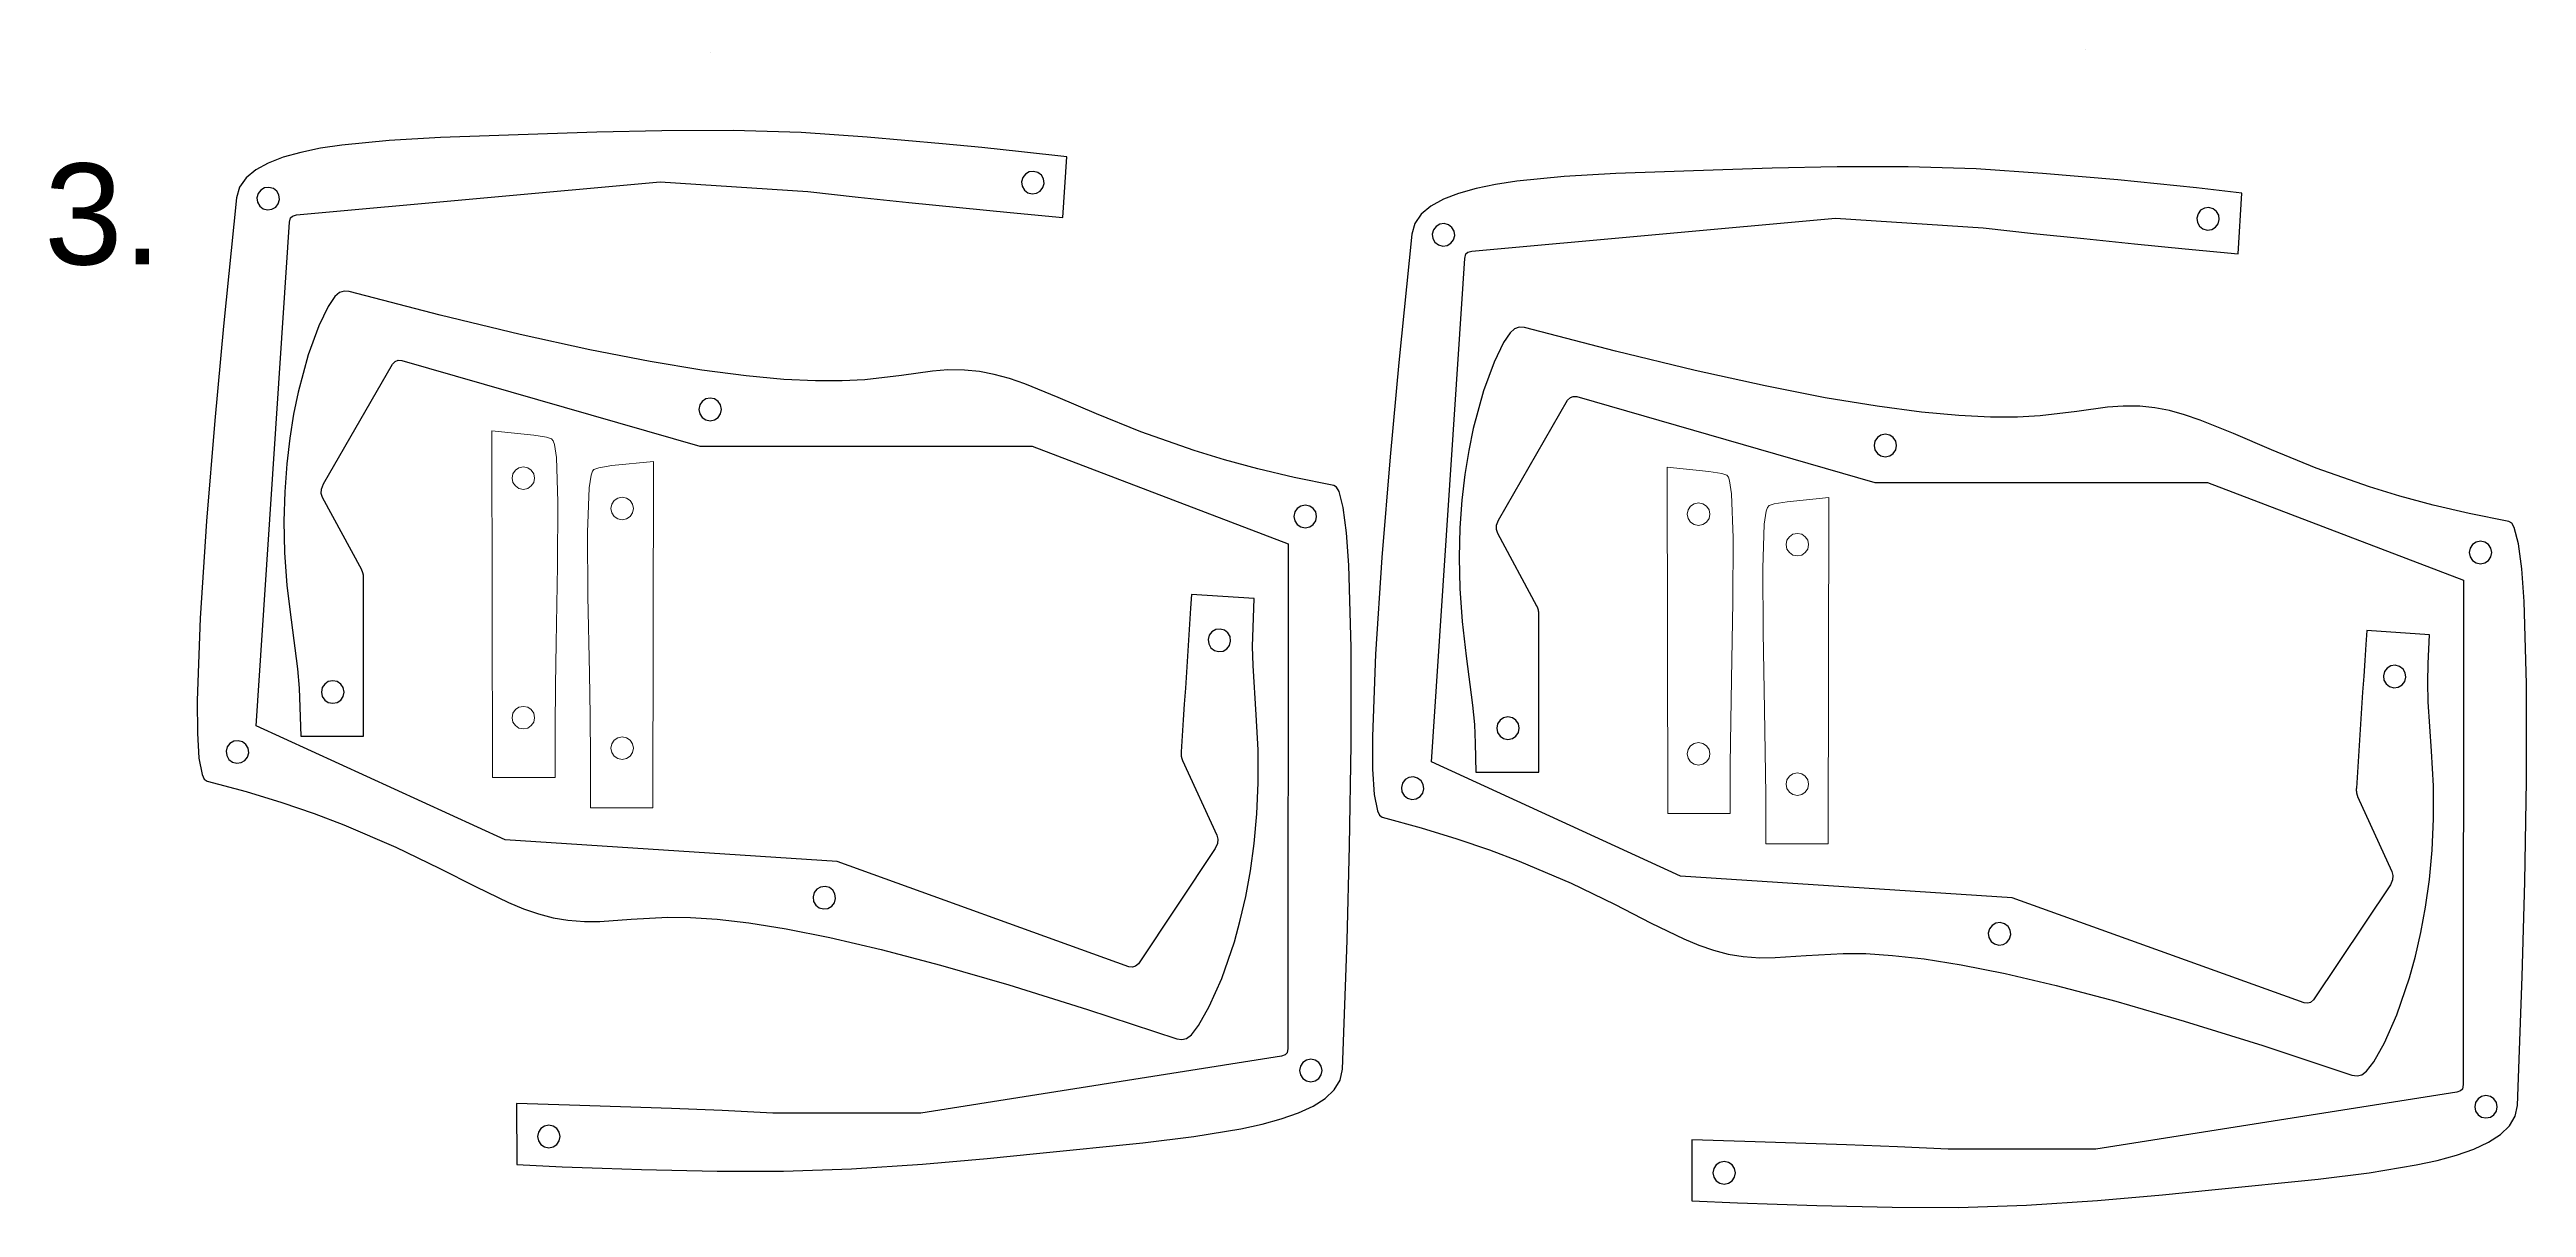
# Model space of a CAD drawing. Extents: x -227 to 340, y 12 to 493.
# Drawn here: x -226.5 to 141, y 12.5 to 184.4 of the extents above; entities that cross this region are included whole.
import ezdxf

# ---------------------------------------------------------------- set-up
doc = ezdxf.new("R2010")
doc.units = 0
doc.header["$MEASUREMENT"] = 0
doc.layers.get('0').update_dxf_attribs({"lineweight": 25, "true_color": 0xffffff})
doc.layers.add('Layer 1', color=7, linetype='BYLAYER', lineweight=5, true_color=0xffffff)
doc.styles.add('textstyle4', font='')
doc.styles.get('textstyle4').set_extended_font_data('Nimbus Sans [UKWN]')

msp = doc.modelspace()

# ---------------------------------------------------------------- linework, layer by layer
for p, q in [((-189.26, 169.15), (-191.85, 168.43)), ((-186.35, 169.75), (-189.26, 169.15)), ((-183.17, 170.23), (-186.35, 169.75)), ((-176.15, 170.93), (-183.17, 170.23)), ((-168.52, 171.36), (-176.15, 170.93)), ((-152.66, 171.92), (-168.52, 171.36)), ((-145.33, 172.17), (-152.66, 171.92)), ((-135.68, 172.37), (-145.33, 172.17)), ((-125.12, 172.39), (-135.68, 172.37)), ((-115.02, 172.08), (-125.12, 172.39)), ((-105.2, 171.41), (-115.02, 172.08)), ((-94.03, 170.43), (-105.2, 171.41)), ((-88.2, 169.85), (-94.03, 170.43)), ((-82.33, 169.25), (-88.2, 169.85)), ((-75.6, 168.49), (-82.33, 169.25)), ((-82.33, 169.25), (-82.33, 169.25)), ((-195.95, 166.55), (-197.38, 165.35)), ((-194.1, 167.57), (-195.95, 166.55)), ((-191.85, 168.43), (-194.1, 167.57)), ((-82.13, 165.41), (-82.3, 164.77)), ((-81.74, 165.92), (-82.13, 165.41)), ((-81.18, 166.24), (-81.74, 165.92)), ((-80.52, 166.33), (-81.18, 166.24)), ((-79.88, 166.16), (-80.52, 166.33)), ((-79.37, 165.76), (-79.88, 166.16)), ((-79.05, 165.21), (-79.37, 165.76)), ((-76.18, 159.46), (-75.6, 168.49)), ((-1.77, 165.55), (-8.79, 164.86)), ((5.87, 165.99), (-1.77, 165.55)), ((21.73, 166.55), (5.87, 165.99)), ((29.06, 166.8), (21.73, 166.55)), ((38.7, 167), (29.06, 166.8)), ((49.27, 167.02), (38.7, 167)), ((59.36, 166.71), (49.27, 167.02)), ((69.18, 166.03), (59.36, 166.71)), ((80.35, 165.05), (69.18, 166.03)), ((-198.78, 162.39), (-200.72, 143.35)), ((-198.33, 163.98), (-198.78, 162.39)), ((-197.38, 165.35), (-198.33, 163.98)), ((-195.58, 163.03), (-195.76, 162.39)), ((-195.76, 162.39), (-195.67, 161.73)), ((-195.67, 161.73), (-195.34, 161.17)), ((-195.19, 163.54), (-195.58, 163.03)), ((-194.63, 163.86), (-195.19, 163.54)), ((-193.98, 163.95), (-194.63, 163.86)), ((-193.33, 163.77), (-193.98, 163.95)), ((-192.83, 163.38), (-193.33, 163.77)), ((-192.5, 162.83), (-192.83, 163.38)), ((-192.59, 161.53), (-192.42, 162.17)), ((-192.42, 162.17), (-192.5, 162.83)), ((-192.42, 162.17), (-192.42, 162.17)), ((-189.89, 159.85), (-135.93, 164.77)), ((-135.93, 164.77), (-114.02, 163.34)), ((-114.02, 163.34), (-106.54, 162.5)), ((-106.54, 162.5), (-99.04, 161.71)), ((-82.3, 164.77), (-82.21, 164.11)), ((-82.21, 164.11), (-81.89, 163.56)), ((-81.89, 163.56), (-81.38, 163.16)), ((-81.38, 163.16), (-80.74, 162.99)), ((-80.74, 162.99), (-80.08, 163.08)), ((-80.08, 163.08), (-79.53, 163.4)), ((-79.53, 163.4), (-79.14, 163.91)), ((-79.14, 163.91), (-78.96, 164.55)), ((-78.96, 164.55), (-79.05, 165.21)), ((-78.96, 164.55), (-78.96, 164.55)), ((-19.71, 162.19), (-21.57, 161.17)), ((-17.47, 163.06), (-19.71, 162.19)), ((-14.87, 163.78), (-17.47, 163.06)), ((-11.97, 164.37), (-14.87, 163.78)), ((-8.79, 164.86), (-11.97, 164.37)), ((86.19, 164.48), (80.35, 165.05)), ((92.05, 163.87), (86.19, 164.48)), ((98.78, 163.11), (92.05, 163.87)), ((92.05, 163.87), (92.05, 163.87)), ((98.2, 154.09), (98.78, 163.11)), ((-195.86, 84.02), (-190.93, 158.78)), ((-195.34, 161.17), (-194.84, 160.78)), ((-194.84, 160.78), (-194.2, 160.61)), ((-194.2, 160.61), (-193.54, 160.7)), ((-193.54, 160.7), (-192.98, 161.02)), ((-192.98, 161.02), (-192.59, 161.53)), ((-190.93, 158.78), (-190.78, 159.43)), ((-190.78, 159.43), (-190.47, 159.69)), ((-190.47, 159.69), (-189.89, 159.85)), ((-99.04, 161.71), (-91.53, 160.96)), ((-91.53, 160.96), (-84.02, 160.22)), ((-84.02, 160.22), (-76.18, 159.46)), ((-23.95, 158.6), (-24.4, 157.02)), ((-22.99, 159.98), (-23.95, 158.6)), ((-21.57, 161.17), (-22.99, 159.98)), ((-20.8, 158.16), (-21.2, 157.66)), ((-20.25, 158.49), (-20.8, 158.16)), ((-19.59, 158.58), (-20.25, 158.49)), ((-18.95, 158.4), (-19.59, 158.58)), ((-18.44, 158.01), (-18.95, 158.4)), ((-15.51, 154.48), (38.46, 159.4)), ((38.46, 159.4), (60.36, 157.96)), ((92.26, 160.04), (92.08, 159.4)), ((92.08, 159.4), (92.17, 158.74)), ((92.17, 158.74), (92.49, 158.18)), ((92.65, 160.55), (92.26, 160.04)), ((92.49, 158.18), (93, 157.79)), ((93.2, 160.87), (92.65, 160.55)), ((93.86, 160.96), (93.2, 160.87)), ((94.5, 160.78), (93.86, 160.96)), ((95.01, 160.39), (94.5, 160.78)), ((94.85, 158.03), (95.25, 158.54)), ((95.33, 159.84), (95.01, 160.39)), ((95.25, 158.54), (95.42, 159.18)), ((95.42, 159.18), (95.33, 159.84)), ((95.42, 159.18), (95.42, 159.18)), ((-24.4, 157.02), (-26.34, 137.97)), ((-21.2, 157.66), (-21.37, 157.02)), ((-21.37, 157.02), (-21.28, 156.36)), ((-21.28, 156.36), (-20.96, 155.8)), ((-20.96, 155.8), (-20.45, 155.41)), ((-20.45, 155.41), (-19.81, 155.24)), ((-19.81, 155.24), (-19.15, 155.32)), ((-19.15, 155.32), (-18.6, 155.65)), ((-18.6, 155.65), (-18.2, 156.16)), ((-18.12, 157.46), (-18.44, 158.01)), ((-18.2, 156.16), (-18.03, 156.8)), ((-18.03, 156.8), (-18.12, 157.46)), ((-18.03, 156.8), (-18.03, 156.8)), ((-16.09, 154.32), (-15.51, 154.48)), ((60.36, 157.96), (67.84, 157.12)), ((67.84, 157.12), (75.34, 156.34)), ((75.34, 156.34), (82.85, 155.59)), ((82.85, 155.59), (90.37, 154.85)), ((90.37, 154.85), (98.2, 154.09)), ((93, 157.79), (93.64, 157.62)), ((93.64, 157.62), (94.3, 157.71)), ((94.3, 157.71), (94.85, 158.03)), ((-21.48, 78.65), (-16.55, 153.41)), ((-16.55, 153.41), (-16.39, 154.06)), ((-16.39, 154.06), (-16.09, 154.32)), ((-184.2, 147.74), (-185.19, 146.28)), ((-183.53, 148.34), (-184.2, 147.74)), ((-182.84, 148.55), (-183.53, 148.34)), ((-182.07, 148.49), (-182.84, 148.55)), ((-168.57, 144.98), (-182.07, 148.49)), ((-200.72, 143.35), (-202.02, 129.33)), ((-186.58, 143.38), (-188.14, 139.1)), ((-185.19, 146.28), (-186.58, 143.38)), ((-156.72, 142.12), (-168.57, 144.98)), ((-146.38, 139.84), (-156.72, 142.12)), ((-137.43, 138.1), (-146.38, 139.84)), ((-10.8, 140.91), (-12.19, 138.01)), ((-9.82, 142.37), (-10.8, 140.91)), ((-9.15, 142.97), (-9.82, 142.37)), ((-8.45, 143.18), (-9.15, 142.97)), ((-7.69, 143.12), (-8.45, 143.18)), ((5.81, 139.61), (-7.69, 143.12)), ((-188.14, 139.1), (-189.66, 133.52)), ((-185.91, 119.92), (-175.66, 137.72)), ((-175.66, 137.72), (-175.24, 138.12)), ((-175.24, 138.12), (-174.83, 138.28)), ((-174.83, 138.28), (-174.27, 138.25)), ((-174.27, 138.25), (-130.06, 125.52)), ((-129.73, 136.82), (-137.43, 138.1)), ((-123.17, 135.95), (-129.73, 136.82)), ((-100.12, 136.04), (-105.56, 135.39)), ((-95.54, 136.68), (-100.12, 136.04)), ((-93.24, 136.84), (-95.54, 136.68)), ((-90.77, 136.83), (-93.24, 136.84)), ((-88.56, 136.61), (-90.77, 136.83)), ((-86.35, 136.18), (-88.56, 136.61)), ((-84.11, 135.56), (-86.35, 136.18)), ((-26.34, 137.97), (-27.63, 123.96)), ((-12.19, 138.01), (-13.76, 133.73)), ((17.67, 136.75), (5.81, 139.61)), ((28.01, 134.47), (17.67, 136.75)), ((-189.66, 133.52), (-190.33, 130.26)), ((-129.17, 132.53), (-129.7, 132.17)), ((-128.52, 132.66), (-129.17, 132.53)), ((-127.87, 132.53), (-128.52, 132.66)), ((-127.34, 132.17), (-127.87, 132.53)), ((-117.6, 135.43), (-123.17, 135.95)), ((-112.89, 135.21), (-117.6, 135.43)), ((-108.92, 135.21), (-112.89, 135.21)), ((-105.56, 135.39), (-108.92, 135.21)), ((-81.81, 134.77), (-84.11, 135.56)), ((-76.86, 132.76), (-81.81, 134.77)), ((-71.21, 130.33), (-76.86, 132.76)), ((-13.76, 133.73), (-15.28, 128.15)), ((-11.53, 114.54), (-1.28, 132.34)), ((-1.28, 132.34), (-0.86, 132.75)), ((-0.86, 132.75), (-0.45, 132.91)), ((-0.45, 132.91), (0.11, 132.88)), ((0.11, 132.88), (44.33, 120.14)), ((36.96, 132.72), (28.01, 134.47)), ((44.65, 131.45), (36.96, 132.72)), ((-202.02, 129.33), (-203.24, 114.38)), ((-190.33, 130.26), (-190.9, 126.71)), ((-130.06, 131.64), (-130.2, 130.99)), ((-130.2, 130.99), (-130.06, 130.34)), ((-130.2, 130.99), (-130.2, 130.99)), ((-129.7, 132.17), (-130.06, 131.64)), ((-130.06, 130.34), (-129.7, 129.8)), ((-129.7, 129.8), (-129.17, 129.45)), ((-129.17, 129.45), (-128.52, 129.31)), ((-128.52, 129.31), (-127.87, 129.45)), ((-127.87, 129.45), (-127.34, 129.8)), ((-126.98, 131.64), (-127.34, 132.17)), ((-127.34, 129.8), (-126.98, 130.34)), ((-126.85, 130.99), (-126.98, 131.64)), ((-126.98, 130.34), (-126.85, 130.99)), ((-64.59, 127.64), (-71.21, 130.33)), ((51.22, 130.58), (44.65, 131.45)), ((56.79, 130.06), (51.22, 130.58)), ((61.49, 129.83), (56.79, 130.06)), ((65.46, 129.84), (61.49, 129.83)), ((68.83, 130.02), (65.46, 129.84)), ((74.27, 130.67), (68.83, 130.02)), ((78.85, 131.31), (74.27, 130.67)), ((81.14, 131.47), (78.85, 131.31)), ((83.62, 131.46), (81.14, 131.47)), ((85.83, 131.24), (83.62, 131.46)), ((88.03, 130.81), (85.83, 131.24)), ((90.27, 130.19), (88.03, 130.81)), ((92.58, 129.4), (90.27, 130.19)), ((97.53, 127.39), (92.58, 129.4)), ((-190.9, 126.71), (-191.35, 122.88)), ((-130.06, 125.52), (-80.71, 125.52)), ((-80.71, 125.52), (-42.74, 111.02)), ((-56.7, 124.86), (-64.59, 127.64)), ((-15.28, 128.15), (-15.94, 124.89)), ((44.32, 126.27), (44.19, 125.62)), ((44.19, 125.62), (44.32, 124.96)), ((44.19, 125.62), (44.19, 125.62)), ((44.68, 126.8), (44.32, 126.27)), ((44.32, 124.96), (44.68, 124.43)), ((45.21, 127.16), (44.68, 126.8)), ((45.86, 127.29), (45.21, 127.16)), ((46.52, 127.16), (45.86, 127.29)), ((47.05, 126.8), (46.52, 127.16)), ((47.41, 126.27), (47.05, 126.8)), ((47.05, 124.43), (47.41, 124.96)), ((47.54, 125.62), (47.41, 126.27)), ((47.41, 124.96), (47.54, 125.62)), ((103.17, 124.96), (97.53, 127.39)), ((-191.35, 122.88), (-191.64, 118.76)), ((-52.19, 123.49), (-56.7, 124.86)), ((-47.26, 122.16), (-52.19, 123.49)), ((-41.87, 120.88), (-47.26, 122.16)), ((-27.63, 123.96), (-28.86, 109.01)), ((-16.52, 121.34), (-16.96, 117.51)), ((-15.94, 124.89), (-16.52, 121.34)), ((44.68, 124.43), (45.21, 124.07)), ((45.21, 124.07), (45.86, 123.94)), ((45.86, 123.94), (46.52, 124.07)), ((46.52, 124.07), (47.05, 124.43)), ((109.8, 122.27), (103.17, 124.96)), ((117.69, 119.49), (109.8, 122.27)), ((-191.64, 118.76), (-191.75, 114.38)), ((-186.21, 118.51), (-186.2, 119.14)), ((-186.01, 117.91), (-186.21, 118.51)), ((-186.2, 119.14), (-185.91, 119.92)), ((-180.21, 107.16), (-186.01, 117.91)), ((-35.99, 119.7), (-41.87, 120.88)), ((-35.57, 119.45), (-35.99, 119.7)), ((-35.2, 118.8), (-35.57, 119.45)), ((-34.57, 116.4), (-35.2, 118.8)), ((44.33, 120.14), (93.67, 120.14)), ((93.67, 120.14), (131.64, 105.64)), ((122.2, 118.12), (117.69, 119.49)), ((127.13, 116.78), (122.2, 118.12)), ((-203.24, 114.38), (-204.19, 100.01)), ((-191.75, 114.38), (-191.65, 109.74)), ((-41.75, 115.75), (-41.88, 115.09)), ((-41.88, 115.09), (-41.75, 114.44)), ((-41.88, 115.09), (-41.88, 115.09)), ((-41.39, 116.28), (-41.75, 115.75)), ((-41.75, 114.44), (-41.39, 113.91)), ((-40.85, 116.64), (-41.39, 116.28)), ((-40.2, 116.77), (-40.85, 116.64)), ((-39.55, 116.64), (-40.2, 116.77)), ((-39.02, 116.28), (-39.55, 116.64)), ((-38.66, 115.75), (-39.02, 116.28)), ((-39.02, 113.91), (-38.66, 114.44)), ((-38.53, 115.09), (-38.66, 115.75)), ((-38.66, 114.44), (-38.53, 115.09)), ((-34.09, 112.68), (-34.57, 116.4)), ((-16.96, 117.51), (-17.26, 113.39)), ((-11.82, 113.77), (-11.53, 114.54)), ((132.52, 115.51), (127.13, 116.78)), ((138.4, 114.32), (132.52, 115.51)), ((138.81, 114.08), (138.4, 114.32)), ((139.19, 113.43), (138.81, 114.08)), ((-42.74, 111.02), (-42.77, 36.1)), ((-41.39, 113.91), (-40.85, 113.55)), ((-40.85, 113.55), (-40.2, 113.42)), ((-40.2, 113.42), (-39.55, 113.55)), ((-39.55, 113.55), (-39.02, 113.91)), ((-33.74, 107.85), (-34.09, 112.68)), ((-17.26, 113.39), (-17.37, 109.01)), ((-11.82, 113.14), (-11.82, 113.77)), ((-11.63, 112.54), (-11.82, 113.14)), ((-5.83, 101.79), (-11.63, 112.54)), ((132.64, 110.37), (132.51, 109.72)), ((133, 110.91), (132.64, 110.37)), ((133.53, 111.26), (133, 110.91)), ((134.18, 111.4), (133.53, 111.26)), ((134.83, 111.26), (134.18, 111.4)), ((135.36, 110.91), (134.83, 111.26)), ((135.72, 110.37), (135.36, 110.91)), ((135.86, 109.72), (135.72, 110.37)), ((139.81, 111.02), (139.19, 113.43)), ((140.29, 107.31), (139.81, 111.02)), ((-191.65, 109.74), (-191.31, 104.85)), ((-180.2, 107.13), (-180.21, 107.16)), ((-180.19, 107.1), (-180.2, 107.13)), ((-180.18, 107.07), (-180.19, 107.1)), ((-180.16, 107.04), (-180.18, 107.07)), ((-180.15, 107.01), (-180.16, 107.04)), ((-180.14, 106.98), (-180.15, 107.01)), ((-180.13, 106.96), (-180.14, 106.98)), ((-180.12, 106.93), (-180.13, 106.96)), ((-180.11, 106.9), (-180.12, 106.93)), ((-180.09, 106.87), (-180.11, 106.9)), ((-180.08, 106.84), (-180.09, 106.87)), ((-180.07, 106.81), (-180.08, 106.84)), ((-180.06, 106.78), (-180.07, 106.81)), ((-180.05, 106.75), (-180.06, 106.78)), ((-180.04, 106.72), (-180.05, 106.75)), ((-180.03, 106.69), (-180.04, 106.72)), ((-180.02, 106.66), (-180.03, 106.69)), ((-180.01, 106.62), (-180.02, 106.66)), ((-180, 106.59), (-180.01, 106.62)), ((-180, 106.55), (-180, 106.59)), ((-33.39, 95.61), (-33.74, 107.85)), ((-28.86, 109.01), (-29.8, 94.64)), ((-17.37, 109.01), (-17.27, 104.37)), ((132.51, 109.72), (132.64, 109.07)), ((132.51, 109.72), (132.51, 109.72)), ((132.64, 109.07), (133, 108.54)), ((133, 108.54), (133.53, 108.18)), ((133.53, 108.18), (134.18, 108.05)), ((134.18, 108.05), (134.83, 108.18)), ((134.83, 108.18), (135.36, 108.54)), ((135.36, 108.54), (135.72, 109.07)), ((135.72, 109.07), (135.86, 109.72)), ((140.64, 102.48), (140.29, 107.31)), ((-191.31, 104.85), (-190.7, 99.72)), ((-179.99, 106.51), (-180, 106.55)), ((-179.98, 106.47), (-179.99, 106.51)), ((-179.97, 106.42), (-179.98, 106.47)), ((-179.97, 106.38), (-179.97, 106.42)), ((-179.96, 106.33), (-179.97, 106.38)), ((-179.96, 106.28), (-179.96, 106.33)), ((-179.95, 106.22), (-179.96, 106.28)), ((-179.95, 106.17), (-179.95, 106.22)), ((-179.94, 106.11), (-179.95, 106.17)), ((-179.94, 106.05), (-179.94, 106.11)), ((-179.94, 105.98), (-179.94, 106.05)), ((-179.94, 105.91), (-179.94, 105.98)), ((-179.94, 103.54), (-179.94, 105.91)), ((-179.94, 101.16), (-179.94, 103.54)), ((-57.09, 103.51), (-57.23, 101.47)), ((-47.79, 102.9), (-57.09, 103.51)), ((-17.27, 104.37), (-16.93, 99.48)), ((131.64, 105.64), (131.62, 30.73)), ((-204.19, 100.01), (-204.63, 87.77)), ((-190.7, 99.72), (-189.75, 92.44)), ((-179.94, 98.79), (-179.94, 101.16)), ((-57.23, 101.47), (-57.38, 99.1)), ((-47.95, 98.61), (-47.79, 102.9)), ((-16.93, 99.48), (-16.32, 94.35)), ((-5.82, 101.76), (-5.83, 101.79)), ((-5.8, 101.73), (-5.82, 101.76)), ((-5.79, 101.7), (-5.8, 101.73)), ((-5.78, 101.67), (-5.79, 101.7)), ((-5.77, 101.64), (-5.78, 101.67)), ((-5.76, 101.61), (-5.77, 101.64)), ((-5.74, 101.58), (-5.76, 101.61)), ((-5.73, 101.56), (-5.74, 101.58)), ((-5.72, 101.53), (-5.73, 101.56)), ((-5.71, 101.5), (-5.72, 101.53)), ((-5.7, 101.47), (-5.71, 101.5)), ((-5.69, 101.44), (-5.7, 101.47)), ((-5.68, 101.41), (-5.69, 101.44)), ((-5.67, 101.38), (-5.68, 101.41)), ((-5.66, 101.35), (-5.67, 101.38)), ((-5.65, 101.32), (-5.66, 101.35)), ((-5.64, 101.28), (-5.65, 101.32)), ((-5.63, 101.25), (-5.64, 101.28)), ((-5.62, 101.21), (-5.63, 101.25)), ((-5.61, 101.18), (-5.62, 101.21)), ((-5.6, 101.14), (-5.61, 101.18)), ((-5.6, 101.09), (-5.6, 101.14)), ((-5.59, 101.05), (-5.6, 101.09)), ((-5.58, 101), (-5.59, 101.05)), ((-5.58, 100.96), (-5.58, 101)), ((-5.57, 100.91), (-5.58, 100.96)), ((-5.57, 100.85), (-5.57, 100.91)), ((-5.56, 100.8), (-5.57, 100.85)), ((-5.56, 100.74), (-5.56, 100.8)), ((-5.56, 100.68), (-5.56, 100.74)), ((-5.56, 100.61), (-5.56, 100.68)), ((-5.55, 100.54), (-5.56, 100.61)), ((-5.55, 98.17), (-5.55, 100.54)), ((141, 90.24), (140.64, 102.48)), ((-179.94, 96.41), (-179.94, 98.79)), ((-179.94, 94.04), (-179.94, 96.41)), ((-57.54, 96.72), (-57.69, 94.35)), ((-57.38, 99.1), (-57.54, 96.72)), ((-54.45, 97.45), (-54.62, 96.81)), ((-54.62, 96.81), (-54.53, 96.15)), ((-54.53, 96.15), (-54.21, 95.59)), ((-54.06, 97.95), (-54.45, 97.45)), ((-54.21, 95.59), (-53.7, 95.2)), ((-53.5, 98.28), (-54.06, 97.95)), ((-52.84, 98.37), (-53.5, 98.28)), ((-52.2, 98.19), (-52.84, 98.37)), ((-51.69, 97.8), (-52.2, 98.19)), ((-51.85, 95.44), (-51.46, 95.95)), ((-51.37, 97.25), (-51.69, 97.8)), ((-51.46, 95.95), (-51.28, 96.59)), ((-51.28, 96.59), (-51.37, 97.25)), ((-51.28, 96.59), (-51.28, 96.59)), ((-48.02, 95.8), (-47.95, 98.61)), ((-47.95, 92.94), (-48.02, 95.8)), ((-33.39, 81.21), (-33.39, 95.61)), ((-5.55, 95.79), (-5.55, 98.17)), ((-5.55, 93.42), (-5.55, 95.79)), ((117.16, 96.09), (117, 93.72)), ((117.29, 98.14), (117.16, 96.09)), ((126.6, 97.53), (117.29, 98.14)), ((126.43, 93.23), (126.6, 97.53)), ((-189.75, 92.44), (-189.5, 89.58)), ((-179.94, 91.66), (-179.94, 94.04)), ((-57.85, 91.98), (-58, 89.61)), ((-57.69, 94.35), (-57.85, 91.98)), ((-53.7, 95.2), (-53.06, 95.03)), ((-53.06, 95.03), (-52.4, 95.11)), ((-52.4, 95.11), (-51.85, 95.44)), ((-47.48, 85.61), (-47.95, 92.94)), ((-29.8, 94.64), (-30.25, 82.4)), ((-16.32, 94.35), (-15.37, 87.06)), ((-5.55, 91.04), (-5.55, 93.42)), ((117, 93.72), (116.85, 91.35)), ((119.94, 92.08), (119.76, 91.43)), ((120.33, 92.58), (119.94, 92.08)), ((120.88, 92.91), (120.33, 92.58)), ((121.54, 92.99), (120.88, 92.91)), ((122.18, 92.82), (121.54, 92.99)), ((122.69, 92.43), (122.18, 92.82)), ((123.01, 91.87), (122.69, 92.43)), ((126.37, 90.43), (126.43, 93.23)), ((-189.5, 89.58), (-189.38, 86.78)), ((-186.06, 89.67), (-186.19, 89.01)), ((-186.19, 89.01), (-186.06, 88.36)), ((-186.19, 89.01), (-186.19, 89.01)), ((-185.7, 90.2), (-186.06, 89.67)), ((-186.06, 88.36), (-185.7, 87.83)), ((-185.17, 90.56), (-185.7, 90.2)), ((-184.52, 90.69), (-185.17, 90.56)), ((-183.86, 90.56), (-184.52, 90.69)), ((-183.33, 90.2), (-183.86, 90.56)), ((-182.97, 89.67), (-183.33, 90.2)), ((-183.33, 87.83), (-182.97, 88.36)), ((-182.84, 89.01), (-182.97, 89.67)), ((-182.97, 88.36), (-182.84, 89.01)), ((-179.94, 89.29), (-179.94, 91.66)), ((-179.94, 86.91), (-179.94, 89.29)), ((-58, 89.61), (-58.16, 87.24)), ((-5.55, 88.66), (-5.55, 91.04)), ((-5.55, 86.29), (-5.55, 88.66)), ((116.69, 88.98), (116.54, 86.61)), ((116.85, 91.35), (116.69, 88.98)), ((119.76, 91.43), (119.85, 90.78)), ((119.85, 90.78), (120.17, 90.22)), ((120.17, 90.22), (120.68, 89.83)), ((120.68, 89.83), (121.32, 89.65)), ((121.32, 89.65), (121.98, 89.74)), ((121.98, 89.74), (122.54, 90.07)), ((122.54, 90.07), (122.93, 90.57)), ((122.93, 90.57), (123.1, 91.21)), ((123.1, 91.21), (123.01, 91.87)), ((123.1, 91.21), (123.1, 91.21)), ((126.43, 87.57), (126.37, 90.43)), ((141, 75.84), (141, 90.24)), ((-204.63, 87.77), (-204.6, 82.92)), ((-189.38, 86.78), (-189.26, 82.48)), ((-185.7, 87.83), (-185.17, 87.47)), ((-185.17, 87.47), (-184.52, 87.34)), ((-184.52, 87.34), (-183.86, 87.47)), ((-183.86, 87.47), (-183.33, 87.83)), ((-179.94, 84.53), (-179.94, 86.91)), ((-179.94, 82.48), (-179.94, 84.53)), ((-58.32, 84.87), (-58.47, 82.5)), ((-58.16, 87.24), (-58.32, 84.87)), ((-47.21, 80.45), (-47.48, 85.61)), ((-15.37, 87.06), (-15.11, 84.21)), ((-11.31, 84.83), (-11.67, 84.29)), ((-10.78, 85.18), (-11.31, 84.83)), ((-10.13, 85.32), (-10.78, 85.18)), ((-9.48, 85.18), (-10.13, 85.32)), ((-8.95, 84.83), (-9.48, 85.18)), ((-8.59, 84.29), (-8.95, 84.83)), ((-5.55, 83.91), (-5.55, 86.29)), ((116.54, 86.61), (116.38, 84.24)), ((126.91, 80.23), (126.43, 87.57)), ((-204.6, 82.92), (-204.37, 79.19)), ((-200.16, 80.87), (-200.33, 80.23)), ((-199.77, 81.38), (-200.16, 80.87)), ((-199.21, 81.7), (-199.77, 81.38)), ((-198.55, 81.79), (-199.21, 81.7)), ((-197.91, 81.62), (-198.55, 81.79)), ((-197.4, 81.22), (-197.91, 81.62)), ((-197.08, 80.67), (-197.4, 81.22)), ((-158.92, 67.07), (-195.86, 84.02)), ((-189.26, 82.48), (-179.94, 82.48)), ((-58.47, 82.5), (-58.63, 80.13)), ((-33.63, 66.2), (-33.39, 81.21)), ((-30.25, 82.4), (-30.22, 77.55)), ((-15.11, 84.21), (-15, 81.41)), ((-15, 81.41), (-14.88, 77.11)), ((-11.67, 84.29), (-11.8, 83.64)), ((-11.8, 83.64), (-11.67, 82.99)), ((-11.8, 83.64), (-11.8, 83.64)), ((-11.67, 82.99), (-11.31, 82.46)), ((-11.31, 82.46), (-10.78, 82.1)), ((-10.78, 82.1), (-10.13, 81.97)), ((-10.13, 81.97), (-9.48, 82.1)), ((-9.48, 82.1), (-8.95, 82.46)), ((-8.95, 82.46), (-8.59, 82.99)), ((-8.46, 83.64), (-8.59, 84.29)), ((-8.59, 82.99), (-8.46, 83.64)), ((-5.55, 81.54), (-5.55, 83.91)), ((-5.55, 79.16), (-5.55, 81.54)), ((116.23, 81.87), (116.07, 79.5)), ((116.38, 84.24), (116.23, 81.87)), ((-204.37, 79.19), (-203.9, 76.75)), ((-200.33, 80.23), (-200.24, 79.57)), ((-200.24, 79.57), (-199.92, 79.02)), ((-199.92, 79.02), (-199.41, 78.62)), ((-199.41, 78.62), (-198.77, 78.45)), ((-198.77, 78.45), (-198.11, 78.54)), ((-198.11, 78.54), (-197.56, 78.86)), ((-197.56, 78.86), (-197.17, 79.37)), ((-197.17, 79.37), (-196.99, 80.01)), ((-196.99, 80.01), (-197.08, 80.67)), ((-196.99, 80.01), (-196.99, 80.01)), ((-58.63, 80.13), (-58.63, 80.06)), ((-58.63, 80.06), (-58.63, 80)), ((-58.63, 80), (-58.63, 79.94)), ((-58.63, 79.94), (-58.63, 79.88)), ((-58.63, 79.88), (-58.63, 79.82)), ((-58.63, 79.82), (-58.63, 79.77)), ((-58.63, 79.77), (-58.63, 79.72)), ((-58.63, 79.72), (-58.63, 79.67)), ((-58.63, 79.67), (-58.62, 79.62)), ((-58.62, 79.62), (-58.62, 79.58)), ((-58.62, 79.58), (-58.62, 79.54)), ((-58.62, 79.54), (-58.61, 79.5)), ((-58.61, 79.5), (-58.6, 79.46)), ((-58.6, 79.46), (-58.6, 79.42)), ((-58.6, 79.42), (-58.59, 79.39)), ((-58.59, 79.39), (-58.58, 79.35)), ((-58.58, 79.35), (-58.58, 79.32)), ((-58.58, 79.32), (-58.57, 79.29)), ((-58.57, 79.29), (-58.56, 79.26)), ((-58.56, 79.26), (-58.55, 79.23)), ((-58.55, 79.23), (-58.54, 79.2)), ((-58.54, 79.2), (-58.53, 79.17)), ((-58.53, 79.17), (-58.52, 79.14)), ((-58.52, 79.14), (-58.51, 79.11)), ((-58.51, 79.11), (-58.5, 79.08)), ((-58.5, 79.08), (-58.49, 79.05)), ((-58.49, 79.05), (-58.48, 79.02)), ((-58.48, 79.02), (-58.47, 78.99)), ((-58.47, 78.99), (-58.46, 78.96)), ((-58.46, 78.96), (-58.45, 78.93)), ((-58.45, 78.93), (-58.44, 78.9)), ((-58.44, 78.9), (-58.43, 78.87)), ((-58.43, 78.87), (-53.35, 67.76)), ((-47.19, 75.55), (-47.21, 80.45)), ((-30.22, 77.55), (-29.98, 73.82)), ((15.46, 61.7), (-21.48, 78.65)), ((-5.55, 77.11), (-5.55, 79.16)), ((116.07, 79.5), (115.91, 77.13)), ((127.18, 75.08), (126.91, 80.23)), ((-203.9, 76.75), (-203.57, 76.08)), ((-203.57, 76.08), (-203.17, 75.8)), ((-203.17, 75.8), (-197.38, 74.23)), ((-197.38, 74.23), (-192.09, 72.61)), ((-47.39, 70.91), (-47.19, 75.55)), ((-29.98, 73.82), (-29.51, 71.38)), ((-25.77, 75.5), (-25.95, 74.86)), ((-25.95, 74.86), (-25.86, 74.2)), ((-25.86, 74.2), (-25.54, 73.64)), ((-25.38, 76.01), (-25.77, 75.5)), ((-25.54, 73.64), (-25.03, 73.25)), ((-24.83, 76.33), (-25.38, 76.01)), ((-24.17, 76.42), (-24.83, 76.33)), ((-23.53, 76.24), (-24.17, 76.42)), ((-23.02, 75.85), (-23.53, 76.24)), ((-23.17, 73.49), (-22.78, 74)), ((-22.7, 75.3), (-23.02, 75.85)), ((-22.78, 74), (-22.61, 74.64)), ((-22.61, 74.64), (-22.7, 75.3)), ((-22.61, 74.64), (-22.61, 74.64)), ((-14.88, 77.11), (-5.55, 77.11)), ((115.76, 74.69), (115.75, 74.63)), ((115.75, 74.63), (115.75, 74.56)), ((115.75, 74.56), (115.75, 74.51)), ((115.75, 74.51), (115.75, 74.45)), ((115.75, 74.45), (115.75, 74.4)), ((115.75, 74.4), (115.75, 74.34)), ((115.75, 74.34), (115.76, 74.3)), ((115.91, 77.13), (115.76, 74.76)), ((115.76, 74.76), (115.76, 74.69)), ((115.76, 74.3), (115.76, 74.25)), ((115.76, 74.25), (115.76, 74.21)), ((115.76, 74.21), (115.77, 74.16)), ((115.77, 74.16), (115.77, 74.12)), ((115.77, 74.12), (115.78, 74.09)), ((115.78, 74.09), (115.79, 74.05)), ((115.79, 74.05), (115.79, 74.01)), ((115.79, 74.01), (115.8, 73.98)), ((115.8, 73.98), (115.81, 73.95)), ((115.81, 73.95), (115.82, 73.91)), ((115.82, 73.91), (115.82, 73.88)), ((115.82, 73.88), (115.83, 73.85)), ((115.83, 73.85), (115.84, 73.82)), ((115.84, 73.82), (115.85, 73.79)), ((115.85, 73.79), (115.86, 73.76)), ((115.86, 73.76), (115.87, 73.74)), ((115.87, 73.74), (115.88, 73.71)), ((115.88, 73.71), (115.89, 73.68)), ((115.89, 73.68), (115.9, 73.65)), ((115.9, 73.65), (115.91, 73.62)), ((115.91, 73.62), (115.92, 73.59)), ((115.92, 73.59), (115.93, 73.56)), ((115.93, 73.56), (115.94, 73.53)), ((115.94, 73.53), (115.95, 73.49)), ((127.19, 70.17), (127.18, 75.08)), ((140.75, 60.83), (141, 75.84)), ((-192.09, 72.61), (-187.25, 70.96)), ((-187.25, 70.96), (-182.85, 69.29)), ((-47.79, 66.54), (-47.39, 70.91)), ((-29.51, 71.38), (-29.18, 70.71)), ((-29.18, 70.71), (-28.79, 70.43)), ((-28.79, 70.43), (-22.99, 68.86)), ((-25.03, 73.25), (-24.39, 73.08)), ((-24.39, 73.08), (-23.73, 73.17)), ((-23.73, 73.17), (-23.17, 73.49)), ((115.95, 73.49), (121.03, 62.39)), ((126.99, 65.54), (127.19, 70.17)), ((-182.85, 69.29), (-175.15, 66)), ((-109.68, 63.84), (-158.92, 67.07)), ((-53.24, 66.52), (-53.58, 65.77)), ((-53.35, 67.76), (-53.19, 67.16)), ((-53.19, 67.16), (-53.24, 66.52)), ((-48.35, 62.46), (-47.79, 66.54)), ((-34.01, 52.14), (-33.63, 66.2)), ((-22.99, 68.86), (-17.7, 67.24)), ((-17.7, 67.24), (-12.87, 65.59)), ((-175.15, 66), (-168.72, 62.88)), ((-168.72, 62.88), (-163.24, 60.09)), ((-66.4, 48.23), (-109.68, 63.84)), ((-53.58, 65.77), (-64.97, 48.68)), ((-12.87, 65.59), (-8.46, 63.92)), ((-8.46, 63.92), (-0.77, 60.63)), ((126.59, 61.17), (126.99, 65.54)), ((-163.24, 60.09), (-158.43, 57.76)), ((-113.07, 59.23), (-113.24, 58.59)), ((-112.68, 59.74), (-113.07, 59.23)), ((-112.12, 60.06), (-112.68, 59.74)), ((-111.47, 60.15), (-112.12, 60.06)), ((-110.82, 59.97), (-111.47, 60.15)), ((-110.32, 59.58), (-110.82, 59.97)), ((-109.99, 59.03), (-110.32, 59.58)), ((-109.9, 58.37), (-109.99, 59.03)), ((-49.05, 58.66), (-48.35, 62.46)), ((-0.77, 60.63), (5.67, 57.51)), ((64.7, 58.47), (15.46, 61.7)), ((120.8, 60.4), (109.41, 43.31)), ((121.14, 61.15), (120.8, 60.4)), ((121.03, 62.39), (121.19, 61.78)), ((121.19, 61.78), (121.14, 61.15)), ((126.03, 57.09), (126.59, 61.17)), ((140.37, 46.76), (140.75, 60.83)), ((-158.43, 57.76), (-156.19, 56.82)), ((-156.19, 56.82), (-153.99, 56.06)), ((-153.99, 56.06), (-151.82, 55.48)), ((-151.82, 55.48), (-149.63, 55.12)), ((-144.86, 54.96), (-140.25, 55.29)), ((-140.25, 55.29), (-134.78, 55.58)), ((-134.78, 55.58), (-131.41, 55.55)), ((-131.41, 55.55), (-127.45, 55.29)), ((-127.45, 55.29), (-122.77, 54.76)), ((-113.24, 58.59), (-113.16, 57.93)), ((-113.16, 57.93), (-112.83, 57.38)), ((-112.83, 57.38), (-112.33, 56.98)), ((-112.33, 56.98), (-111.68, 56.81)), ((-111.68, 56.81), (-111.03, 56.9)), ((-111.03, 56.9), (-110.47, 57.22)), ((-110.47, 57.22), (-110.08, 57.73)), ((-110.08, 57.73), (-109.9, 58.37)), ((-109.9, 58.37), (-109.9, 58.37)), ((-50.73, 51.95), (-49.85, 55.15)), ((-49.85, 55.15), (-49.05, 58.66)), ((5.67, 57.51), (11.14, 54.71)), ((107.99, 42.86), (64.7, 58.47)), ((125.34, 53.29), (126.03, 57.09)), ((-149.63, 55.12), (-147.16, 54.94)), ((-147.16, 54.94), (-144.86, 54.96)), ((-122.77, 54.76), (-117.24, 53.88)), ((-117.24, 53.88), (-110.75, 52.58)), ((-110.75, 52.58), (-103.15, 50.8)), ((-52.61, 46.48), (-50.73, 51.95)), ((-34.7, 33), (-34.01, 52.14)), ((11.14, 54.71), (15.95, 52.39)), ((15.95, 52.39), (18.2, 51.45)), ((61.31, 53.86), (61.14, 53.22)), ((61.14, 53.22), (61.23, 52.56)), ((61.23, 52.56), (61.55, 52)), ((61.71, 54.36), (61.31, 53.86)), ((61.55, 52), (62.06, 51.61)), ((62.26, 54.69), (61.71, 54.36)), ((62.06, 51.61), (62.7, 51.44)), ((62.92, 54.78), (62.26, 54.69)), ((62.7, 51.44), (63.36, 51.52)), ((63.56, 54.6), (62.92, 54.78)), ((63.36, 51.52), (63.91, 51.85)), ((64.07, 54.21), (63.56, 54.6)), ((63.91, 51.85), (64.31, 52.36)), ((64.39, 53.66), (64.07, 54.21)), ((64.31, 52.36), (64.48, 53)), ((64.48, 53), (64.39, 53.66)), ((64.48, 53), (64.48, 53)), ((124.53, 49.78), (125.34, 53.29)), ((-103.15, 50.8), (-94.34, 48.47)), ((-94.34, 48.47), (-84.17, 45.52)), ((-65.84, 48.17), (-66.4, 48.23)), ((-65.42, 48.3), (-65.84, 48.17)), ((-64.97, 48.68), (-65.42, 48.3)), ((18.2, 51.45), (20.39, 50.68)), ((20.39, 50.68), (22.56, 50.11)), ((22.56, 50.11), (24.76, 49.75)), ((24.76, 49.75), (27.22, 49.57)), ((27.22, 49.57), (29.52, 49.59)), ((29.52, 49.59), (34.14, 49.92)), ((34.14, 49.92), (39.6, 50.21)), ((39.6, 50.21), (42.97, 50.17)), ((42.97, 50.17), (46.94, 49.92)), ((46.94, 49.92), (51.62, 49.39)), ((51.62, 49.39), (57.14, 48.51)), ((57.14, 48.51), (63.64, 47.21)), ((123.65, 46.58), (124.53, 49.78)), ((-84.17, 45.52), (-72.53, 41.89)), ((-54.45, 42.31), (-52.61, 46.48)), ((63.64, 47.21), (71.23, 45.43)), ((71.23, 45.43), (80.05, 43.1)), ((121.77, 41.11), (123.65, 46.58)), ((139.69, 27.63), (140.37, 46.76)), ((-72.53, 41.89), (-59.28, 37.51)), ((-56.03, 39.5), (-54.45, 42.31)), ((80.05, 43.1), (90.22, 40.15)), ((108.54, 42.8), (107.99, 42.86)), ((108.96, 42.93), (108.54, 42.8)), ((109.41, 43.31), (108.96, 42.93)), ((119.93, 36.94), (121.77, 41.11)), ((-59.28, 37.51), (-58.52, 37.4)), ((-58.52, 37.4), (-57.82, 37.56)), ((-57.82, 37.56), (-57.11, 38.12)), ((-57.11, 38.12), (-56.03, 39.5)), ((90.22, 40.15), (101.86, 36.52)), ((118.35, 34.13), (119.93, 36.94)), ((-43.74, 34.96), (-97.26, 26.51)), ((-43.17, 35.16), (-43.74, 34.96)), ((-42.88, 35.44), (-43.17, 35.16)), ((-42.77, 36.1), (-42.88, 35.44)), ((-40.93, 33.46), (-41.07, 32.81)), ((-40.58, 34), (-40.93, 33.46)), ((-40.04, 34.35), (-40.58, 34)), ((-39.39, 34.49), (-40.04, 34.35)), ((-38.74, 34.35), (-39.39, 34.49)), ((-38.21, 34), (-38.74, 34.35)), ((-37.85, 33.46), (-38.21, 34)), ((-37.72, 32.81), (-37.85, 33.46)), ((101.86, 36.52), (115.1, 32.13)), ((117.28, 32.74), (118.35, 34.13)), ((-41.07, 32.81), (-40.93, 32.16)), ((-41.07, 32.81), (-41.07, 32.81)), ((-40.93, 32.16), (-40.58, 31.63)), ((-40.58, 31.63), (-40.04, 31.27)), ((-40.04, 31.27), (-39.39, 31.14)), ((-39.39, 31.14), (-38.74, 31.27)), ((-38.74, 31.27), (-38.21, 31.63)), ((-38.21, 31.63), (-37.85, 32.16)), ((-37.85, 32.16), (-37.72, 32.81)), ((-37.25, 28.68), (-35.91, 29.96)), ((-35.91, 29.96), (-35.04, 31.4)), ((-35.04, 31.4), (-34.7, 33)), ((130.65, 29.59), (77.12, 21.14)), ((115.1, 32.13), (115.86, 32.03)), ((115.86, 32.03), (116.57, 32.19)), ((116.57, 32.19), (117.28, 32.74)), ((131.22, 29.79), (130.65, 29.59)), ((131.5, 30.07), (131.22, 29.79)), ((131.62, 30.73), (131.5, 30.07)), ((-149.36, 27.66), (-157.23, 27.9)), ((-157.23, 27.9), (-157.21, 18.86)), ((-141.81, 27.41), (-149.36, 27.66)), ((-134.27, 27.16), (-141.81, 27.41)), ((-126.73, 26.86), (-134.27, 27.16)), ((-119.21, 26.51), (-126.73, 26.86)), ((-97.26, 26.51), (-119.21, 26.51)), ((-43.76, 25.64), (-41.22, 26.53)), ((-41.22, 26.53), (-39.03, 27.54)), ((-39.03, 27.54), (-37.25, 28.68)), ((133.45, 28.09), (133.32, 27.44)), ((133.32, 27.44), (133.45, 26.79)), ((133.32, 27.44), (133.32, 27.44)), ((133.81, 28.62), (133.45, 28.09)), ((133.45, 26.79), (133.81, 26.26)), ((134.34, 28.98), (133.81, 28.62)), ((133.81, 26.26), (134.34, 25.9)), ((134.99, 29.11), (134.34, 28.98)), ((134.34, 25.9), (134.99, 25.77)), ((135.64, 28.98), (134.99, 29.11)), ((134.99, 25.77), (135.64, 25.9)), ((136.18, 28.62), (135.64, 28.98)), ((135.64, 25.9), (136.18, 26.26)), ((136.53, 28.09), (136.18, 28.62)), ((136.18, 26.26), (136.53, 26.79)), ((136.67, 27.44), (136.53, 28.09)), ((136.53, 26.79), (136.67, 27.44)), ((138.48, 24.59), (139.34, 26.02)), ((139.34, 26.02), (139.69, 27.63)), ((-153.99, 23.66), (-154.12, 23.01)), ((-154.12, 23.01), (-153.99, 22.36)), ((-154.12, 23.01), (-154.12, 23.01)), ((-153.63, 24.19), (-153.99, 23.66)), ((-153.99, 22.36), (-153.63, 21.82)), ((-153.1, 24.55), (-153.63, 24.19)), ((-152.44, 24.68), (-153.1, 24.55)), ((-151.79, 24.55), (-152.44, 24.68)), ((-151.26, 24.19), (-151.79, 24.55)), ((-150.9, 23.66), (-151.26, 24.19)), ((-151.26, 21.82), (-150.9, 22.36)), ((-150.77, 23.01), (-150.9, 23.66)), ((-150.9, 22.36), (-150.77, 23.01)), ((-80.1, 20.48), (-64.31, 22.08)), ((-64.31, 22.08), (-56.72, 23.01)), ((-56.72, 23.01), (-49.76, 24.16)), ((-49.76, 24.16), (-46.62, 24.85)), ((-46.62, 24.85), (-43.76, 25.64)), ((25.03, 22.29), (17.16, 22.53)), ((17.16, 22.53), (17.17, 13.49)), ((32.57, 22.04), (25.03, 22.29)), ((133.17, 21.16), (135.35, 22.16)), ((135.35, 22.16), (137.14, 23.3)), ((137.14, 23.3), (138.48, 24.59)), ((-157.21, 18.86), (-150.45, 18.54)), ((-153.63, 21.82), (-153.1, 21.47)), ((-153.1, 21.47), (-152.44, 21.33)), ((-152.44, 21.33), (-151.79, 21.47)), ((-151.79, 21.47), (-151.26, 21.82)), ((-150.45, 18.54), (-144.56, 18.32)), ((-150.45, 18.54), (-150.45, 18.54)), ((-107.55, 18.2), (-97.01, 18.91)), ((-97.01, 18.91), (-87.4, 19.75)), ((-87.4, 19.75), (-80.1, 20.48)), ((20.76, 18.82), (20.4, 18.29)), ((21.29, 19.18), (20.76, 18.82)), ((21.94, 19.31), (21.29, 19.18)), ((22.59, 19.18), (21.94, 19.31)), ((23.12, 18.82), (22.59, 19.18)), ((23.48, 18.29), (23.12, 18.82)), ((40.12, 21.78), (32.57, 22.04)), ((47.65, 21.49), (40.12, 21.78)), ((55.17, 21.14), (47.65, 21.49)), ((77.12, 21.14), (55.17, 21.14)), ((117.66, 17.64), (124.62, 18.79)), ((124.62, 18.79), (127.76, 19.48)), ((127.76, 19.48), (130.62, 20.27)), ((130.62, 20.27), (133.17, 21.16)), ((-144.56, 18.32), (-138.7, 18.13)), ((-138.7, 18.13), (-127.49, 17.88)), ((-127.49, 17.88), (-117.64, 17.85)), ((-117.64, 17.85), (-107.55, 18.2)), ((20.4, 18.29), (20.27, 17.64)), ((20.27, 17.64), (20.4, 16.98)), ((20.27, 17.64), (20.27, 17.64)), ((20.4, 16.98), (20.76, 16.45)), ((20.76, 16.45), (21.29, 16.09)), ((21.29, 16.09), (21.94, 15.96)), ((21.94, 15.96), (22.59, 16.09)), ((22.59, 16.09), (23.12, 16.45)), ((23.12, 16.45), (23.48, 16.98)), ((23.61, 17.64), (23.48, 18.29)), ((23.48, 16.98), (23.61, 17.64)), ((86.99, 14.38), (94.29, 15.11)), ((94.29, 15.11), (110.08, 16.71)), ((110.08, 16.71), (117.66, 17.64)), ((17.17, 13.49), (23.94, 13.17)), ((23.94, 13.17), (29.83, 12.95)), ((23.94, 13.17), (23.94, 13.17)), ((29.83, 12.95), (35.69, 12.76)), ((35.69, 12.76), (46.9, 12.51)), ((46.9, 12.51), (56.74, 12.48)), ((56.74, 12.48), (66.83, 12.83)), ((66.83, 12.83), (77.37, 13.54)), ((77.37, 13.54), (86.99, 14.38))]:
    msp.add_line(p, q)
at = {"layer": 'Layer 1'}
for p, q in [((-128.42, 184.01), (-128.42, 184.01)), ((75.53, 184.42), (75.53, 184.42)), ((-154.7, 127.15), (-160.89, 127.78)), ((-160.89, 127.78), (-160.81, 76.35)), ((-152.79, 126.85), (-154.7, 127.15)), ((-152.05, 126.59), (-152.79, 126.85)), ((-151.82, 126.31), (-152.05, 126.59)), ((-151.62, 125.75), (-151.82, 126.31)), ((-151.33, 123.85), (-151.62, 125.75)), ((-157.77, 121.44), (-157.91, 120.79)), ((-157.42, 121.97), (-157.77, 121.44)), ((-156.88, 122.33), (-157.42, 121.97)), ((-156.23, 122.46), (-156.88, 122.33)), ((-155.58, 122.33), (-156.23, 122.46)), ((-155.05, 121.97), (-155.58, 122.33)), ((-154.69, 121.44), (-155.05, 121.97)), ((-154.56, 120.79), (-154.69, 121.44)), ((-151.1, 117.27), (-151.33, 123.85)), ((-146.18, 121.24), (-145.99, 121.8)), ((-145.99, 121.8), (-145.76, 122.07)), ((-145.76, 122.07), (-145.01, 122.33)), ((-145.01, 122.33), (-143.11, 122.63)), ((-143.11, 122.63), (-136.91, 123.27)), ((-136.91, 123.27), (-137, 71.84)), ((19.69, 121.78), (13.49, 122.41)), ((13.49, 122.41), (13.58, 70.98)), ((21.59, 121.47), (19.69, 121.78)), ((22.34, 121.22), (21.59, 121.47)), ((-157.91, 120.79), (-157.77, 120.14)), ((-157.77, 120.14), (-157.42, 119.61)), ((-157.42, 119.61), (-156.88, 119.25)), ((-156.88, 119.25), (-156.23, 119.11)), ((-156.23, 119.11), (-155.58, 119.25)), ((-155.58, 119.25), (-155.05, 119.61)), ((-155.05, 119.61), (-154.69, 120.14)), ((-154.69, 120.14), (-154.56, 120.79)), ((-154.56, 120.79), (-154.56, 120.79)), ((-146.71, 112.76), (-146.47, 119.33)), ((-146.47, 119.33), (-146.18, 121.24)), ((-142.76, 117.46), (-142.23, 117.82)), ((-142.23, 117.82), (-141.57, 117.95)), ((-141.57, 117.95), (-140.92, 117.82)), ((-140.92, 117.82), (-140.39, 117.46)), ((22.57, 120.94), (22.34, 121.22)), ((22.76, 120.38), (22.57, 120.94)), ((23.05, 118.47), (22.76, 120.38)), ((23.29, 111.9), (23.05, 118.47)), ((31.28, 117.26), (37.47, 117.9)), ((37.47, 117.9), (37.39, 66.46)), ((-151.17, 107.78), (-151.1, 117.27)), ((-143.25, 116.27), (-143.12, 116.92)), ((-143.12, 115.62), (-143.25, 116.27)), ((-143.25, 116.27), (-143.25, 116.27)), ((-143.12, 116.92), (-142.76, 117.46)), ((-142.76, 115.09), (-143.12, 115.62)), ((-142.23, 114.73), (-142.76, 115.09)), ((-141.57, 114.6), (-142.23, 114.73)), ((-140.92, 114.73), (-141.57, 114.6)), ((-140.39, 115.09), (-140.92, 114.73)), ((-140.39, 117.46), (-140.03, 116.92)), ((-140.03, 115.62), (-140.39, 115.09)), ((-140.03, 116.92), (-139.9, 116.27)), ((-139.9, 116.27), (-140.03, 115.62)), ((16.61, 116.07), (16.48, 115.42)), ((16.48, 115.42), (16.61, 114.77)), ((16.97, 116.6), (16.61, 116.07)), ((16.61, 114.77), (16.97, 114.23)), ((17.5, 116.96), (16.97, 116.6)), ((16.97, 114.23), (17.5, 113.87)), ((18.15, 117.09), (17.5, 116.96)), ((18.8, 116.96), (18.15, 117.09)), ((19.34, 116.6), (18.8, 116.96)), ((18.8, 113.87), (19.34, 114.23)), ((19.7, 116.07), (19.34, 116.6)), ((19.34, 114.23), (19.7, 114.77)), ((19.83, 115.42), (19.7, 116.07)), ((19.7, 114.77), (19.83, 115.42)), ((19.83, 115.42), (19.83, 115.42)), ((27.68, 107.39), (27.91, 113.96)), ((27.91, 113.96), (28.2, 115.87)), ((28.2, 115.87), (28.4, 116.42)), ((28.4, 116.42), (28.63, 116.7)), ((28.63, 116.7), (29.37, 116.96)), ((29.37, 116.96), (31.28, 117.26)), ((-146.64, 103.26), (-146.71, 112.76)), ((17.5, 113.87), (18.15, 113.74)), ((18.15, 113.74), (18.8, 113.87)), ((23.22, 102.4), (23.29, 111.9)), ((31.14, 110.9), (31.27, 111.55)), ((31.27, 110.25), (31.14, 110.9)), ((31.14, 110.9), (31.14, 110.9)), ((31.27, 111.55), (31.63, 112.08)), ((31.63, 112.08), (32.16, 112.44)), ((32.16, 112.44), (32.81, 112.58)), ((32.81, 112.58), (33.46, 112.44)), ((33.46, 112.44), (33.99, 112.08)), ((33.99, 112.08), (34.35, 111.55)), ((34.35, 111.55), (34.48, 110.9)), ((34.48, 110.9), (34.35, 110.25)), ((-151.37, 96.27), (-151.17, 107.78)), ((27.75, 97.89), (27.68, 107.39)), ((31.63, 109.72), (31.27, 110.25)), ((32.16, 109.36), (31.63, 109.72)), ((32.81, 109.23), (32.16, 109.36)), ((33.46, 109.36), (32.81, 109.23)), ((33.99, 109.72), (33.46, 109.36)), ((34.35, 110.25), (33.99, 109.72)), ((-146.44, 91.75), (-146.64, 103.26)), ((23.02, 90.89), (23.22, 102.4)), ((-151.47, 90.04), (-151.37, 96.27)), ((27.95, 86.38), (27.75, 97.89)), ((-151.53, 83.65), (-151.47, 90.04)), ((-146.34, 85.52), (-146.44, 91.75)), ((22.92, 84.67), (23.02, 90.89)), ((-157.77, 85.86), (-157.91, 85.21)), ((-157.91, 85.21), (-157.77, 84.56)), ((-157.42, 86.4), (-157.77, 85.86)), ((-157.77, 84.56), (-157.42, 84.03)), ((-156.88, 86.75), (-157.42, 86.4)), ((-156.23, 86.89), (-156.88, 86.75)), ((-155.58, 86.75), (-156.23, 86.89)), ((-155.05, 86.4), (-155.58, 86.75)), ((-154.69, 85.86), (-155.05, 86.4)), ((-155.05, 84.03), (-154.69, 84.56)), ((-154.56, 85.21), (-154.69, 85.86)), ((-154.69, 84.56), (-154.56, 85.21)), ((-154.56, 85.21), (-154.56, 85.21)), ((-146.27, 79.13), (-146.34, 85.52)), ((22.85, 78.28), (22.92, 84.67)), ((28.05, 80.15), (27.95, 86.38)), ((-157.42, 84.03), (-156.88, 83.67)), ((-156.88, 83.67), (-156.23, 83.54)), ((-156.23, 83.54), (-155.58, 83.67)), ((-155.58, 83.67), (-155.05, 84.03)), ((-151.53, 76.35), (-151.53, 83.65)), ((-143.25, 80.7), (-143.12, 81.35)), ((-143.12, 81.35), (-142.76, 81.88)), ((-142.76, 81.88), (-142.23, 82.24)), ((-142.23, 82.24), (-141.57, 82.37)), ((-141.57, 82.37), (-140.92, 82.24)), ((-140.92, 82.24), (-140.39, 81.88)), ((-140.39, 81.88), (-140.03, 81.35)), ((-140.03, 81.35), (-139.9, 80.7)), ((16.97, 81.02), (16.61, 80.49)), ((17.5, 81.38), (16.97, 81.02)), ((18.15, 81.51), (17.5, 81.38)), ((18.8, 81.38), (18.15, 81.51)), ((19.34, 81.02), (18.8, 81.38)), ((19.7, 80.49), (19.34, 81.02)), ((-146.27, 71.84), (-146.27, 79.13)), ((-143.12, 80.05), (-143.25, 80.7)), ((-143.25, 80.7), (-143.25, 80.7)), ((-142.76, 79.51), (-143.12, 80.05)), ((-142.23, 79.16), (-142.76, 79.51)), ((-141.57, 79.02), (-142.23, 79.16)), ((-140.92, 79.16), (-141.57, 79.02)), ((-140.39, 79.51), (-140.92, 79.16)), ((-140.03, 80.05), (-140.39, 79.51)), ((-139.9, 80.7), (-140.03, 80.05)), ((16.61, 80.49), (16.48, 79.84)), ((16.48, 79.84), (16.61, 79.19)), ((16.61, 79.19), (16.97, 78.66)), ((16.97, 78.66), (17.5, 78.3)), ((17.5, 78.3), (18.15, 78.17)), ((18.15, 78.17), (18.8, 78.3)), ((18.8, 78.3), (19.34, 78.66)), ((19.34, 78.66), (19.7, 79.19)), ((19.83, 79.84), (19.7, 80.49)), ((19.7, 79.19), (19.83, 79.84)), ((19.83, 79.84), (19.83, 79.84)), ((22.85, 70.98), (22.85, 78.28)), ((28.11, 73.76), (28.05, 80.15)), ((-160.81, 76.35), (-151.53, 76.35)), ((28.11, 66.46), (28.11, 73.76)), ((31.14, 75.33), (31.27, 75.98)), ((31.27, 74.67), (31.14, 75.33)), ((31.14, 75.33), (31.14, 75.33)), ((31.27, 75.98), (31.63, 76.51)), ((31.63, 74.14), (31.27, 74.67)), ((31.63, 76.51), (32.16, 76.87)), ((32.16, 73.78), (31.63, 74.14)), ((32.16, 76.87), (32.81, 77)), ((32.81, 73.65), (32.16, 73.78)), ((32.81, 77), (33.46, 76.87)), ((33.46, 73.78), (32.81, 73.65)), ((33.46, 76.87), (33.99, 76.51)), ((33.99, 74.14), (33.46, 73.78)), ((33.99, 76.51), (34.35, 75.98)), ((34.35, 74.67), (33.99, 74.14)), ((34.35, 75.98), (34.48, 75.33)), ((34.48, 75.33), (34.35, 74.67)), ((-137, 71.84), (-146.27, 71.84)), ((13.58, 70.98), (22.85, 70.98)), ((37.39, 66.46), (28.11, 66.46))]:
    msp.add_line(p, q, dxfattribs=at)

# ---------------------------------------------------------------- texts
at = {"insert": (-227.34, 167.5), "char_height": 1, "attachment_point": 1, "style": 'textstyle4'}
msp.add_mtext('\\C7;\\H15;3.', dxfattribs=at)

doc.saveas('drawing.dxf')
